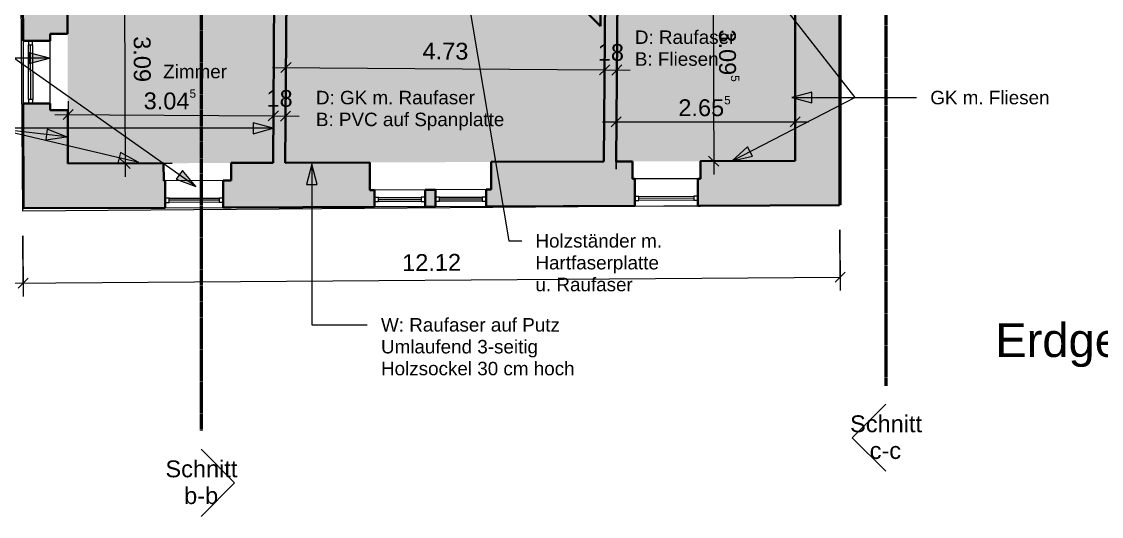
# Model space of a CAD drawing. Header units: millimetres. Extents: x -17984 to 21009, y -19333 to 10906.
# Drawn here: x -8395 to 7627, y -19333 to -11994 of the extents above; entities that cross this region are included whole.
import ezdxf

# ---------------------------------------------------------------- set-up
doc = ezdxf.new("R2010")
doc.units = ezdxf.units.MM
doc.linetypes.add('Achse', pattern=[10, 5, -2.5, 0, -2.5])
for name, color, linetype, lineweight in [('A-ANNO-DIMS', 211, 'Continuous', 9), ('A-ANNO-DIMS-100', 211, 'Continuous', 9), ('A-DETL', 90, 'Continuous', 9), ('A-DETL-GENF', 92, 'Continuous', 9), ('A-FLOR', 192, 'Continuous', 9), ('A-GLAZ', 151, 'Continuous', 9), ('A-MASS', 70, 'Continuous', 9), ('A-WALL', 113, 'Continuous', 9), ('A-WALL-PATT', 111, 'Continuous', 35), ('G-ANNO-SYMB', 111, 'Continuous', 9), ('G-ANNO-TEXT', 231, 'Continuous', 9)]:
    doc.layers.add(name, color=color, linetype=linetype, lineweight=lineweight)
doc.styles.add('Arial', font='arial.ttf', dxfattribs={"height": 500})
doc.styles.add('Arial_1', font='arial.ttf', dxfattribs={"height": 250})
doc.styles.add('Arial_2', font='arial.ttf', dxfattribs={"height": 200})
doc.dimstyles.new('2_5mm_-_Arial', dxfattribs={"dimscale": 304.8, "dimtxt": 255.06485, "dimasz": 0.492126, "dimexe": 0.656168, "dimexo": 0.0625, "dimgap": 0.164042, "dimtad": 1, "dimlfac": 0.001, "dimrnd": 0.005, "dimzin": 0, "dimdsep": 46, "dimtxsty": 'Arial_1', "dimblk1": 'OBLIQUE', "dimblk2": 'OBLIQUE', "dimsah": 1, "dimcen": 0.09, "dimdle": 0.656168, "dimazin": 0, "dimtfac": 1, "dimtdec": 4, "dimtix": 1, "dimtmove": 0, "dimatfit": 3, "dimfxl": 2.296588, "dimfxlon": 1, "dimtvp": 1, "dimtolj": 1, "dimtzin": 0, "dimarcsym": 2})
doc.dimstyles.new('2_5mm_-_Arial_1', dxfattribs={"dimscale": 304.8, "dimtxt": 255.06485, "dimasz": 0.492126, "dimexe": 0.656168, "dimexo": 0.0625, "dimgap": 0.164042, "dimtad": 1, "dimdec": 1, "dimlfac": 0.1, "dimrnd": 0.5, "dimdsep": 46, "dimtxsty": 'Arial_1', "dimblk1": 'OBLIQUE', "dimblk2": 'OBLIQUE', "dimsah": 1, "dimcen": 0.09, "dimdle": 0.656168, "dimazin": 0, "dimtfac": 1, "dimtdec": 4, "dimtix": 1, "dimtmove": 0, "dimatfit": 3, "dimfxl": 2.296588, "dimfxlon": 1, "dimtvp": 1, "dimtolj": 1, "dimtzin": 0, "dimarcsym": 2})

# ---------------------------------------------------------------- blocks, each defined once
blk = doc.blocks.new('Fenster 1-flg - Variabel - Fenster 1-flg - Variabel-524308-Erdgeschoss HG')
at = {"layer": 'A-GLAZ'}
for p, q in [((-405, 250), (-465, 250)), ((-465, 250), (-465, 190)), ((-465, 190), (-405, 190)), ((-405, 190), (-405, 250)), ((-405, 250), (405, 250)), ((-405, 220), (405, 220)), ((405, 190), (-405, 190)), ((465, 250), (405, 250)), ((405, 250), (405, 190)), ((405, 190), (465, 190)), ((465, 190), (465, 250))]:
    blk.add_line(p, q, dxfattribs=at)
blk = doc.blocks.new('Fenster 1-flg - Variabel - Fenster 1-flg - Variabel-526024-Erdgeschoss HG')
at = {"layer": 'A-GLAZ'}
for p, q in [((-370, 120), (-430, 120)), ((-430, 120), (-430, 60)), ((-430, 60), (-370, 60)), ((-370, 60), (-370, 120)), ((-370, 120), (370, 120)), ((-370, 90), (370, 90)), ((370, 60), (-370, 60)), ((430, 120), (370, 120)), ((370, 120), (370, 60)), ((370, 60), (430, 60)), ((430, 60), (430, 120))]:
    blk.add_line(p, q, dxfattribs=at)
blk = doc.blocks.new('Fenster 1-flg - Variabel - Fenster 1-flg - Variabel-526816-Erdgeschoss HG')
at = {"layer": 'A-GLAZ'}
for p, q in [((-315, 45), (-375, 45)), ((-375, 45), (-375, -15)), ((-315, -15), (-315, 45)), ((-315, 45), (315, 45)), ((-315, 15), (315, 15)), ((375, 45), (315, 45)), ((315, 45), (315, -15)), ((375, -15), (375, 45)), ((-375, -15), (-315, -15)), ((315, -15), (-315, -15)), ((315, -15), (375, -15))]:
    blk.add_line(p, q, dxfattribs=at)
blk = doc.blocks.new('Fenster 1-flg - Variabel - Fenster 1-flg - Variabel-526720-Erdgeschoss HG')
at = {"layer": 'A-GLAZ'}
for p, q in [((-407, 120), (-467, 120)), ((-467, 120), (-467, 60)), ((-467, 60), (-407, 60)), ((-407, 60), (-407, 120)), ((-407, 120), (407, 120)), ((-407, 90), (407, 90)), ((407, 60), (-407, 60)), ((467, 120), (407, 120)), ((407, 120), (407, 60)), ((407, 60), (467, 60)), ((467, 60), (467, 120))]:
    blk.add_line(p, q, dxfattribs=at)
blk = doc.blocks.new('Schnitt - Name-2324-Erdgeschoss HG')
at = {"layer": 'G-ANNO-SYMB'}
for p, q in [((-12.7, 0), (-7.72, 4.98)), ((-7.72, 4.98), (-2.75, 0))]:
    blk.add_line(p, q, dxfattribs=at)
blk = doc.blocks.new('DIMBLOCK6-Erdgeschoss HG')
at = {"layer": 'A-ANNO-DIMS-100'}
for p, q in [((-6872, -10805), (-6859, -14297)), ((-7572, -11007), (-6672, -11004)), ((-6872, -11005), (-7572, -11007)), ((-6160, -14094), (-7060, -14098)), ((-6860, -14097), (-6160, -14094))]:
    blk.add_line(p, q, dxfattribs=at)
at = {"layer": 'A-ANNO-DIMS-100', "lineweight": 25}
for p, q in [((-6872, -11005), (-6947, -10930)), ((-6872, -11005), (-6796, -11079)), ((-6860, -14097), (-6935, -14022)), ((-6860, -14097), (-6784, -14172))]:
    blk.add_line(p, q, dxfattribs=at)
at = {"layer": 'A-ANNO-DIMS-100', "color": 0, "insert": (-6481, -12210), "char_height": 250, "width": 814.16, "attachment_point": 1, "rotation": 270.2224, "line_spacing_factor": 0.941778, "style": 'Arial_1'}
blk.add_mtext('3.09', dxfattribs=at)
blk = doc.blocks.new('_Oblique')
at = {"color": 0, "linetype": 'ByBlock', "lineweight": -2}
blk.add_line((-0.5, -0.5), (0.5, 0.5), dxfattribs=at)
blk = doc.blocks.new('DIMBLOCK11-Erdgeschoss HG')
at = {"layer": 'A-ANNO-DIMS-100', "lineweight": 25}
for p, q in [((1862, -10966), (1787, -10892)), ((1862, -10966), (1938, -11041)), ((1874, -14063), (1799, -13989)), ((1874, -14063), (1950, -14138))]:
    blk.add_line(p, q, dxfattribs=at)
at = {"layer": 'A-ANNO-DIMS-100'}
for p, q in [((1862, -10766), (1875, -14263)), ((2562, -10964), (1662, -10967)), ((1862, -10966), (2562, -10964)), ((2574, -14061), (1674, -14064)), ((1874, -14063), (2574, -14061))]:
    blk.add_line(p, q, dxfattribs=at)
at = {"layer": 'A-ANNO-DIMS-100', "color": 0, "insert": (2253, -12109), "char_height": 250, "width": 970.26, "attachment_point": 1, "rotation": 270.2224, "line_spacing_factor": 0.941778, "style": 'Arial_1'}
blk.add_mtext('3.09\\A2\\H0.5x;\\S5^  ;\\H2x;', dxfattribs=at)
blk = doc.blocks.new('DIMBLOCK19-Erdgeschoss HG')
at = {"layer": 'A-ANNO-DIMS-100'}
for p, q in [((-4654, -12693), (-4660, -13593)), ((-4658, -13393), (-4654, -12693)), ((-7707, -14072), (-7701, -13172)), ((-7902, -13371), (-4658, -13393)), ((-7702, -13372), (-7707, -14072))]:
    blk.add_line(p, q, dxfattribs=at)
at = {"layer": 'A-ANNO-DIMS-100', "lineweight": 25}
for p, q in [((-7702, -13372), (-7627, -13298)), ((-7702, -13372), (-7778, -13447)), ((-4658, -13393), (-4734, -13467)), ((-4658, -13393), (-4583, -13318))]:
    blk.add_line(p, q, dxfattribs=at)
at = {"layer": 'A-ANNO-DIMS-100', "color": 0, "insert": (-6582, -12993), "char_height": 250, "width": 970.26, "attachment_point": 1, "rotation": 359.6076, "line_spacing_factor": 0.941778, "style": 'Arial_1'}
blk.add_mtext('3.04\\A2\\H0.5x;\\S5^  ;\\H2x;', dxfattribs=at)
blk = doc.blocks.new('DIMBLOCK20-Erdgeschoss HG')
at = {"layer": 'A-ANNO-DIMS-100'}
for p, q in [((-4654, -12693), (-4660, -13593)), ((-4658, -13393), (-4654, -12693)), ((-4474, -12694), (-4480, -13594)), ((-4478, -13394), (-4474, -12694)), ((-4658, -13393), (-4278, -13396))]:
    blk.add_line(p, q, dxfattribs=at)
at = {"layer": 'A-ANNO-DIMS-100', "lineweight": 25}
for p, q in [((-4658, -13393), (-4734, -13467)), ((-4658, -13393), (-4583, -13318)), ((-4478, -13394), (-4554, -13469)), ((-4478, -13394), (-4403, -13320))]:
    blk.add_line(p, q, dxfattribs=at)
at = {"layer": 'A-ANNO-DIMS-100', "color": 0, "insert": (-4760, -13006), "char_height": 250, "width": 465.23, "attachment_point": 1, "rotation": 359.6076, "line_spacing_factor": 0.941778, "style": 'Arial_1'}
blk.add_mtext('18', dxfattribs=at)
blk = doc.blocks.new('DIMBLOCK21-Erdgeschoss HG')
at = {"layer": 'A-ANNO-DIMS-100'}
for p, q in [((263, -12010), (255, -12910)), ((257, -12710), (263, -12010)), ((-4478, -13373), (-4471, -12473)), ((-4672, -12672), (257, -12710)), ((-4472, -12673), (-4478, -13373))]:
    blk.add_line(p, q, dxfattribs=at)
at = {"layer": 'A-ANNO-DIMS-100', "lineweight": 25}
for p, q in [((-4472, -12673), (-4397, -12599)), ((257, -12710), (333, -12636)), ((-4472, -12673), (-4548, -12748)), ((257, -12710), (181, -12785))]:
    blk.add_line(p, q, dxfattribs=at)
at = {"layer": 'A-ANNO-DIMS-100', "color": 0, "insert": (-2444, -12303), "char_height": 250, "width": 814.16, "attachment_point": 1, "rotation": 359.5496, "line_spacing_factor": 0.941778, "style": 'Arial_1'}
blk.add_mtext('4.73', dxfattribs=at)
blk = doc.blocks.new('DIMBLOCK22-Erdgeschoss HG')
at = {"layer": 'A-ANNO-DIMS-100'}
for p, q in [((263, -12010), (255, -12910)), ((257, -12710), (263, -12010)), ((443, -12012), (435, -12912)), ((437, -12712), (443, -12012)), ((257, -12710), (637, -12713))]:
    blk.add_line(p, q, dxfattribs=at)
at = {"layer": 'A-ANNO-DIMS-100', "lineweight": 25}
for p, q in [((257, -12710), (333, -12636)), ((437, -12712), (513, -12637)), ((257, -12710), (181, -12785)), ((437, -12712), (361, -12786))]:
    blk.add_line(p, q, dxfattribs=at)
at = {"layer": 'A-ANNO-DIMS-100', "color": 0, "insert": (156, -12323), "char_height": 250, "width": 465.23, "attachment_point": 1, "rotation": 359.5496, "line_spacing_factor": 0.941778, "style": 'Arial_1'}
blk.add_mtext('18', dxfattribs=at)
blk = doc.blocks.new('DIMBLOCK23-Erdgeschoss HG')
at = {"layer": 'A-ANNO-DIMS-100'}
for p, q in [((3083, -12782), (3083, -13682)), ((3083, -13482), (3083, -12782)), ((426, -14182), (426, -13282)), ((226, -13482), (3283, -13482)), ((426, -13482), (426, -14182))]:
    blk.add_line(p, q, dxfattribs=at)
at = {"layer": 'A-ANNO-DIMS-100', "lineweight": 25}
for p, q in [((426, -13482), (501, -13407)), ((3083, -13482), (3158, -13407)), ((426, -13482), (351, -13557)), ((3083, -13482), (3008, -13557))]:
    blk.add_line(p, q, dxfattribs=at)
at = {"layer": 'A-ANNO-DIMS-100', "color": 0, "insert": (1350, -13096), "char_height": 250, "width": 970.26, "attachment_point": 1, "line_spacing_factor": 0.941778, "style": 'Arial_1'}
blk.add_mtext('2.65\\A2\\H0.5x;\\S5^  ;\\H2x;', dxfattribs=at)
blk = doc.blocks.new('DIMBLOCK24-Erdgeschoss HG')
at = {"layer": 'A-ANNO-DIMS-100'}
for p, q in [((-8376, -15173), (-8369, -16073)), ((-8370, -15873), (-8376, -15173)), ((3746, -15083), (3752, -15983)), ((3751, -15783), (3746, -15083)), ((-8570, -15875), (3751, -15783))]:
    blk.add_line(p, q, dxfattribs=at)
at = {"layer": 'A-ANNO-DIMS-100', "lineweight": 25}
for p, q in [((-8370, -15873), (-8296, -15798)), ((3751, -15783), (3676, -15859)), ((3751, -15783), (3825, -15708)), ((-8370, -15873), (-8445, -15949))]:
    blk.add_line(p, q, dxfattribs=at)
at = {"layer": 'A-ANNO-DIMS-100', "color": 0, "insert": (-2749, -15445), "char_height": 250, "width": 1046.78, "attachment_point": 1, "rotation": 0.4256, "line_spacing_factor": 0.941778, "style": 'Arial_1'}
blk.add_mtext('12.12', dxfattribs=at)

msp = doc.modelspace()

# ---------------------------------------------------------------- hatches: boundary and pattern name
at = {"layer": 'A-DETL-GENF', "transparency": 33554534}
h = msp.add_hatch(color=73, dxfattribs=at)
h.paths.add_polyline_path([(-7707.037, -14100.448), (-4663.248, -14088.633), (-4639.662, -10983.974), (-4699.662, -10983.974), (-4699.662, -10783.974), (-4382.339, -10783.974), (-4382.339, -10804.2), (-3500.815, -10804.202), (-1653.551, -10808.056), (-1699.017, -6426.842), (-4317.091, -6473.378), (-4317.091, -6454.875), (-7730.274, -6491.448), (-7716.634, -10957.966), (-5711.558, -10930.437), (-5711.558, -10785.82), (-5579.671, -10785.82), (-5580.221, -10980.819), (-7716.481, -11007.969), (-7716.269, -11077.595)], flags=0)
h.paths.add_polyline_path([(392.26, -10776.7), (272.26, -10776.7), (272.26, -10685.686), (392.26, -10685.686), (392.26, -10769.571)], flags=0)
h.paths.add_polyline_path([(-4483.239, -14087.934), (246.381, -14069.575), (270.058, -11057.383), (194.108, -11057.805), (192.553, -10777.809), (450.701, -10776.376), (450.701, -10769.571), (1675.903, -10769.571), (3082.983, -10761.756), (3082.983, -9700.686), (392.26, -9700.686), (392.26, -9800.686), (272.26, -9800.686), (272.26, -9575.686), (3082.983, -9575.686), (3082.983, -7160.007), (-1101.282, -7160.297), (-1131.105, -10785.161), (-509.36, -10681.709), (-508.379, -10778.705), (161.394, -10778.705), (161.394, -10988.659), (-839.738, -10988.659), (-839.738, -10985.066), (-3477.954, -11011.751), (-3480.714, -10988.053), (-3502.125, -10988.053), (-3502.125, -10984.2), (-4461.984, -10984.2), (-4462.624, -11077.595)], flags=0)
h.paths.add_polyline_path([(426.392, -14068.877), (3082.983, -14058.564), (3082.983, -10989.632), (450.701, -10989.632), (449.905, -11077.595)], flags=0)
h.paths.add_polyline_path([(-3500.815, -10804.202), (-3500.813, -10804.199), (-2862.899, -10804.199)], flags=0)
h.paths.add_polyline_path([(3082.983, -6980.007), (3082.983, -4868.632), (-7730.834, -4984.487), (-7730.798, -6307.99), (-5197.198, -6267.301), (-5197.046, -6282.3), (-1519.017, -6245.007), (-1519.017, -6980.007), (2177.445, -6980.007)], flags=0)
at = {"layer": 'A-WALL-PATT', "lineweight": 9, "transparency": 33554585}
h = msp.add_hatch(color=256, dxfattribs=at)
h.paths.add_polyline_path([(-8365.017, -14763.007), (-7705.022, -14760.446), (-7709.464, -13305.824), (-8369.461, -13307.84)], flags=0)
h.paths.add_polyline_path([(-8372.912, -12177.845), (-7712.915, -12175.829), (-7717.051, -10821.446), (-8377.048, -10823.462), (-8376.272, -11077.595)], flags=0)
h.paths.add_polyline_path([(-8380.087, -9828.231), (-7720.09, -9826.216), (-7724.488, -8385.965), (-8384.485, -8387.981), (-8381.955, -9216.498)], flags=0)
h.paths.add_polyline_path([(-8388.089, -7207.986), (-7728.092, -7205.971), (-7731.084, -6225.976), (-8391.081, -6227.991)], flags=0)
h.paths.add_polyline_path([(-8394.685, -5047.997), (-7734.688, -5045.981), (-7736.758, -4368), (-8396.755, -4370.015), (-8394.87, -4987.367)], flags=0)
h = msp.add_hatch(color=256, dxfattribs=at)
h.paths.add_polyline_path([(3082.983, -14058.564), (3742.983, -14056.002), (3742.983, -10123.204), (3082.983, -10123.204), (3082.983, -11077.595)], flags=0)
h.paths.add_polyline_path([(3082.983, -8487.983), (3742.983, -8487.983), (3742.983, -6942.983), (3082.983, -6942.983), (3082.983, -7355.401)], flags=0)
for points in [[(-4663.248, -14088.633), (-4483.239, -14087.934), (-4461.983, -10983.974), (-4639.662, -10983.974), (-4663.242, -14087.934)], [(-4663.242, -14087.934), (-4639.662, -10983.974), (-4641.987, -10983.974), (-4642.628, -11077.595)], [(246.381, -14069.575), (426.392, -14068.877), (450.701, -10976.379), (270.687, -10977.379), (269.9, -11077.595)]]:
    msp.add_hatch(color=256, dxfattribs=at).paths.add_polyline_path(points, flags=0)
h = msp.add_hatch(color=256, dxfattribs=at)
h.paths.add_polyline_path([(-8369.461, -13307.84), (-7969.463, -13306.618), (-7969.764, -13207.857), (-8369.763, -13209.078)], flags=0)
h.paths.add_polyline_path([(-8372.603, -12279.082), (-7972.604, -12277.861), (-7972.914, -12176.623), (-8372.912, -12177.845)], flags=0)
h = msp.add_hatch(color=256, dxfattribs=at)
h.paths.add_polyline_path([(-7705.022, -14760.446), (-6284.701, -14754.932), (-6287.263, -14094.937), (-7707.037, -14100.448)], flags=0)
h.paths.add_polyline_path([(-5284.709, -14751.051), (-3224.724, -14743.054), (-3227.286, -14083.059), (-5287.271, -14091.055), (-5286.262, -14351.054)], flags=0)
h.paths.add_polyline_path([(-1424.738, -14736.067), (670.246, -14727.935), (667.684, -14067.94), (-1427.3, -14076.072), (-1425.708, -14486.069)], flags=0)
h.paths.add_polyline_path([(1680.239, -14724.014), (3742.983, -14716.007), (3742.983, -14056.002), (1677.677, -14064.019), (1678.686, -14324.017)], flags=0)
h = msp.add_hatch(color=256, dxfattribs=at)
h.paths.add_polyline_path([(-6284.701, -14754.932), (-6264.702, -14754.855), (-6266.254, -14354.858), (-6286.254, -14354.935)], flags=0)
h.paths.add_polyline_path([(-5404.708, -14751.516), (-5284.709, -14751.051), (-5286.262, -14351.054), (-5406.261, -14351.519)], flags=0)
h = msp.add_hatch(color=256, dxfattribs=at)
h.paths.add_polyline_path([(670.246, -14727.935), (705.246, -14727.799), (703.693, -14327.802), (668.693, -14327.938)], flags=0)
h.paths.add_polyline_path([(1640.239, -14724.17), (1680.239, -14724.014), (1678.686, -14324.017), (1638.686, -14324.173)], flags=0)
h = msp.add_hatch(color=256, dxfattribs=at)
h.paths.add_polyline_path([(-3224.724, -14743.054), (-3157.225, -14742.792), (-3158.195, -14492.794), (-3225.695, -14493.056)], flags=0)
h.paths.add_polyline_path([(-2407.231, -14739.881), (-2252.232, -14739.279), (-2253.202, -14489.281), (-2408.201, -14489.883)], flags=0)
h.paths.add_polyline_path([(-1502.237, -14736.368), (-1424.738, -14736.067), (-1425.708, -14486.069), (-1503.208, -14486.37)], flags=0)
at = {"layer": 'G-ANNO-TEXT'}
for points in [[(-7981.455, -12535.32), (-8281.455, -12454.935), (-8281.455, -12615.705)], [(3031.739, -13120.336), (3331.739, -13200.721), (3331.739, -13039.951)], [(-7728.383, -13701.795), (-8017.088, -13587.293), (-8035.66, -13746.986)], [(-4660.199, -13576.53), (-4960.199, -13496.146), (-4960.199, -13656.915)], [(-6655.591, -14084.53), (-6929.066, -13937.312), (-6966.037, -14093.773)], [(2148.483, -14057.697), (2452.024, -13991.936), (2378.477, -13848.976)], [(-5808.891, -14439.904), (-6007.781, -14201.358), (-6100.408, -14332.762)], [(-4088.638, -14110.041), (-4169.022, -14410.041), (-4008.253, -14410.041)]]:
    msp.add_hatch(color=1, dxfattribs=at).paths.add_polyline_path(points, flags=0)

# ---------------------------------------------------------------- linework, layer by layer
at = {"layer": 'A-DETL', "lineweight": 35}
for p, q in [((194.108, -12058.937), (-807.024, -11057.805)), ((194.108, -11057.805), (194.108, -12058.937))]:
    msp.add_line(p, q, dxfattribs=at)
at = {"layer": 'A-FLOR'}
for p, q in [((1680.239, -14724.014), (1680.239, -14724.014)), ((-5284.709, -14751.051), (-5284.709, -14751.051))]:
    msp.add_line(p, q, dxfattribs=at)
at = {"layer": 'A-MASS'}
for p, q in [((-8378.348, -14804.443), (-8441.07, -6360.007)), ((3759.269, -10278.995), (3759.269, -14713.31)), ((3033, -14718.763), (-8378.348, -14804.443)), ((3759.269, -14713.31), (3742.983, -14713.433))]:
    msp.add_line(p, q, dxfattribs=at)
at = {"layer": 'A-WALL', "color": 7, "lineweight": 35}
for p, q in [((3742.983, -14716.007), (3742.983, -10123.204)), ((-8377.247, -10758.227), (-8372.603, -12279.082)), ((-7972.914, -12176.623), (-7712.915, -12175.829)), ((-8372.603, -12279.082), (-7972.604, -12277.861)), ((-7972.604, -12277.861), (-7972.914, -12176.623)), ((-7969.764, -13207.857), (-8369.763, -13209.078)), ((-8369.763, -13209.078), (-8365.017, -14763.007)), ((-7969.463, -13306.618), (-7969.764, -13207.857)), ((-7709.464, -13305.824), (-7969.463, -13306.618)), ((-6286.254, -14354.935), (-6287.263, -14094.937)), ((-5287.271, -14091.055), (-5286.262, -14351.054)), ((-3225.695, -14493.056), (-3227.286, -14083.059)), ((-1427.3, -14076.072), (-1425.708, -14486.069)), ((668.693, -14327.938), (667.684, -14067.94)), ((1677.677, -14064.019), (1678.686, -14324.017)), ((-6266.254, -14354.858), (-6286.254, -14354.935)), ((-6264.702, -14754.855), (-6266.254, -14354.858)), ((-5286.262, -14351.054), (-5406.261, -14351.519)), ((-5406.261, -14351.519), (-5404.708, -14751.516)), ((703.693, -14327.802), (668.693, -14327.938)), ((705.246, -14727.799), (703.693, -14327.802)), ((1678.686, -14324.017), (1638.686, -14324.173)), ((1638.686, -14324.173), (1640.239, -14724.17)), ((-3158.195, -14492.794), (-3225.695, -14493.056)), ((-3157.225, -14742.792), (-3158.195, -14492.794)), ((-2253.202, -14489.281), (-2408.201, -14489.883)), ((-2408.201, -14489.883), (-2407.231, -14739.881)), ((-2252.232, -14739.279), (-2253.202, -14489.281)), ((-1425.708, -14486.069), (-1503.208, -14486.37)), ((-1503.208, -14486.37), (-1502.237, -14736.368)), ((-2407.231, -14739.881), (-2252.232, -14739.279)), ((-1502.237, -14736.368), (-1424.738, -14736.067)), ((-1424.738, -14736.067), (705.246, -14727.799)), ((1640.239, -14724.17), (1680.239, -14724.014)), ((1680.239, -14724.014), (3742.983, -14716.007)), ((-8365.017, -14763.007), (-6264.702, -14754.855)), ((-5404.708, -14751.516), (-5284.709, -14751.051)), ((-5284.709, -14751.051), (-3157.225, -14742.792))]:
    msp.add_line(p, q, dxfattribs=at)
at = {"layer": 'A-WALL', "color": 87, "lineweight": 35}
for p, q in [((-7712.915, -12175.829), (-7716.481, -11007.969)), ((-4641.987, -10983.974), (-4663.248, -14088.633)), ((-4483.239, -14087.934), (-4461.983, -10983.974)), ((426.392, -14068.877), (450.701, -10976.379)), ((3082.983, -10961.759), (3082.983, -14058.564)), ((270.058, -11057.383), (246.381, -14069.575)), ((-7707.037, -14100.448), (-7709.464, -13305.824)), ((-6287.263, -14094.937), (-7707.037, -14100.448)), ((-4663.248, -14088.633), (-5287.271, -14091.055)), ((-3227.286, -14083.059), (-4483.239, -14087.934)), ((246.381, -14069.575), (-1427.3, -14076.072)), ((667.684, -14067.94), (426.392, -14068.877)), ((3082.983, -14058.564), (1677.677, -14064.019))]:
    msp.add_line(p, q, dxfattribs=at)
at = {"layer": 'A-WALL'}
for p, q in [((-8372.603, -12279.082), (-8369.763, -13209.078)), ((-7969.764, -13207.857), (-7972.604, -12277.861)), ((-6287.263, -14094.937), (-6286.254, -14354.935)), ((-5287.271, -14091.055), (-5287.271, -14091.055)), ((-5286.262, -14351.054), (-5287.271, -14091.055)), ((-3227.286, -14083.059), (-3225.695, -14493.056)), ((-1427.3, -14076.072), (-1427.3, -14076.072)), ((-1425.708, -14486.069), (-1427.3, -14076.072)), ((667.684, -14067.94), (668.693, -14327.938)), ((-5406.261, -14351.519), (-6266.254, -14354.858)), ((-6264.702, -14754.855), (-6266.254, -14354.858)), ((-5406.261, -14351.519), (-5404.708, -14751.516)), ((1638.686, -14324.173), (703.693, -14327.802)), ((705.246, -14727.799), (703.693, -14327.802)), ((-2408.201, -14489.883), (-3158.195, -14492.794)), ((-3158.195, -14492.794), (-3157.225, -14742.792)), ((-2408.201, -14489.883), (-2407.231, -14739.881)), ((-1503.208, -14486.37), (-2253.202, -14489.281)), ((-2252.232, -14739.279), (-2253.202, -14489.281)), ((-1503.208, -14486.37), (-1502.237, -14736.368)), ((-2407.231, -14739.881), (-3157.225, -14742.792)), ((-1502.237, -14736.368), (-2252.232, -14739.279)), ((-1424.738, -14736.067), (1640.239, -14724.17)), ((-6264.702, -14754.855), (-5404.708, -14751.516))]:
    msp.add_line(p, q, dxfattribs=at)
at = {"layer": 'G-ANNO-SYMB', "linetype": 'Achse', "lineweight": 50}
for p, q in [((4426.515, 9635.869), (4426.515, -17394.443)), ((-5732.142, 3642.917), (-5732.142, -18063.258))]:
    msp.add_line(p, q, dxfattribs=at)
at = {"layer": 'G-ANNO-TEXT', "color": 1}
for p, q in [((-1891.228, -10928.27), (-1164.368, -15245.183)), ((2344.762, -11031.255), (3970.518, -13120.336)), ((-7981.455, -12535.32), (-8281.455, -12454.935)), ((-8281.455, -12454.935), (-8281.455, -12615.705)), ((-7981.455, -12535.32), (-9096.591, -12535.32)), ((-5808.891, -14439.904), (-8510.808, -12535.32)), ((-8281.455, -12615.705), (-7981.455, -12535.32)), ((2148.483, -14057.697), (3970.518, -13120.336)), ((3331.739, -13039.951), (3031.739, -13120.336)), ((3031.739, -13120.336), (3331.739, -13200.721)), ((3031.739, -13120.336), (4884.762, -13120.336)), ((3331.739, -13200.721), (3331.739, -13039.951)), ((3970.518, -13120.336), (4884.762, -13120.336)), ((3970.518, -13120.336), (4884.762, -13120.336)), ((-4660.199, -13576.53), (-9195.591, -13576.53)), ((-6655.591, -14084.53), (-8805.475, -13576.53)), ((-7728.383, -13701.795), (-8805.475, -13576.53)), ((-8017.088, -13587.293), (-8035.66, -13746.986)), ((-7728.383, -13701.795), (-8017.088, -13587.293)), ((-4660.199, -13576.53), (-4960.199, -13496.146)), ((-4960.199, -13496.146), (-4960.199, -13656.915)), ((-4960.199, -13656.915), (-4660.199, -13576.53)), ((-8035.66, -13746.986), (-7728.383, -13701.795)), ((-6929.066, -13937.312), (-6966.037, -14093.773)), ((-6655.591, -14084.53), (-6929.066, -13937.312)), ((2378.477, -13848.976), (2148.483, -14057.697)), ((2452.024, -13991.936), (2378.477, -13848.976)), ((-6966.037, -14093.773), (-6655.591, -14084.53)), ((2148.483, -14057.697), (2452.024, -13991.936)), ((-6007.781, -14201.358), (-6100.408, -14332.762)), ((-5808.891, -14439.904), (-6007.781, -14201.358)), ((-4088.638, -14110.041), (-4169.022, -14410.041)), ((-4008.253, -14410.041), (-4088.638, -14110.041)), ((-4088.638, -14110.041), (-4088.638, -16491.638)), ((-6100.408, -14332.762), (-5808.891, -14439.904)), ((-4169.022, -14410.041), (-4008.253, -14410.041)), ((-1164.368, -15245.183), (-973.597, -15245.183)), ((-4088.638, -16491.638), (-3265.104, -16491.638))]:
    msp.add_line(p, q, dxfattribs=at)

# ---------------------------------------------------------------- block references
at = {"layer": 'A-GLAZ'}
for name, p, rotation in [('Fenster 1-flg - Variabel - Fenster 1-flg - Variabel-524308-Erdgeschoss HG', (-8041.184, -12743.072), 90.1749689495638), ('Fenster 1-flg - Variabel - Fenster 1-flg - Variabel-526024-Erdgeschoss HG', (-5835.481, -14553.187), 180.2224056914295), ('Fenster 1-flg - Variabel - Fenster 1-flg - Variabel-526816-Erdgeschoss HG', (-2782.713, -14616.337), 180.2224056914295), ('Fenster 1-flg - Variabel - Fenster 1-flg - Variabel-526816-Erdgeschoss HG', (-1877.72, -14612.825), 180.2224056914295), ('Fenster 1-flg - Variabel - Fenster 1-flg - Variabel-526720-Erdgeschoss HG', (1171.966, -14525.986), 180.2224056914295)]:
    msp.add_blockref(name, p, dxfattribs=dict(at, rotation=rotation))
at = {"layer": 'G-ANNO-SYMB', "xscale": 99.99999999999993, "yscale": 99.99999999999993, "zscale": 99.99999999999993, "rotation": 89.99999999999947}
msp.add_blockref('Schnitt - Name-2324-Erdgeschoss HG', (4426.515, -17394.443), dxfattribs=at)
at = {"layer": 'G-ANNO-SYMB', "extrusion": (0, 0, -1), "xscale": 99.99999999999993, "yscale": 99.99999999999993, "zscale": 99.99999999999993, "rotation": 90.00000000000053}
msp.add_blockref('Schnitt - Name-2324-Erdgeschoss HG', (5732.142, -18063.258), dxfattribs=at)

# ---------------------------------------------------------------- texts
at = {"layer": 'G-ANNO-SYMB', "char_height": 250, "attachment_point": 1, "style": 'Arial_1'}
for s, insert, width in [('Schnitt', (3898.227, -17834.423), 1274.68312), ('c-c', (4189.269, -18231.298), 577.215), ('Schnitt', (-6260.429, -18503.237), 1274.68312), ('b-b', (-5982.617, -18900.112), 609.2825)]:
    msp.add_mtext(s, dxfattribs=dict(at, insert=insert, width=width))
at = {"layer": 'G-ANNO-TEXT', "color": 1, "char_height": 200, "attachment_point": 1, "style": 'Arial_2'}
for s, insert, width in [('D: Raufaser', (704.909, -12124.813), 1851.89812), ('B: Fliesen', (704.909, -12448.927), 1547.25688), ('Zimmer', (-6293.509, -12634.597), 1170.46375), ('D: GK m. Raufaser', (-4027.416, -13020.336), 2926.15938), ('GK m. Fliesen', (5087.962, -13020.336), 2196.62375), ('B: PVC auf Spanplatte', (-4027.416, -13344.451), 3479.32375), ('Holzständer m.', (-770.397, -15145.183), 2324.89375), ('Hartfaserplatte', (-770.397, -15469.297), 2276.7925), ('u. Raufaser', (-770.397, -15793.412), 1795.78), ('W: Raufaser auf Putz', (-3061.904, -16391.638), 3310.96938), ('Umlaufend 3-seitig', (-3061.904, -16715.753), 2902.10875), ('Holzsockel 30 cm hoch', (-3061.904, -17039.868), 3575.52625)]:
    msp.add_mtext(s, dxfattribs=dict(at, insert=insert, width=width))
at = {"layer": 'G-ANNO-TEXT', "color": 7, "insert": (6052.52, -16468.67), "char_height": 500, "width": 6517.71937, "attachment_point": 1, "style": 'Arial'}
msp.add_mtext('Erdgeschoss HG', dxfattribs=at)

# ---------------------------------------------------------------- dimensions: what is measured, and where the dimension line sits
at = {"layer": 'A-ANNO-DIMS'}
for base, p1, p2, angle, dimstyle, override, picture, middle in [((-6859.676, -14097.159), (-7571.675, -11007.407), (-6159.681, -14094.442), 270.2224057, '2_5mm_-_Arial', {"dimpost": '<>', "dimfxl": 3394.630013}, 'DIMBLOCK6-Erdgeschoss HG', (-6687.951, -12550.234)), ((257.065, -12710.329), (-4477.62, -13373.133), (262.567, -12010.351), 359.5496241, '2_5mm_-_Arial', {"dimpost": '<>', "dimfxl": 4932.195235}, 'DIMBLOCK21-Erdgeschoss HG', (-2106.129, -12514.019)), ((437.06, -12711.744), (262.567, -12010.351), (442.562, -12011.766), 359.5496241, '2_5mm_-_Arial_1', {"dimpost": '<>', "dimfxl": 180}, 'DIMBLOCK22-Erdgeschoss HG', (348.459, -12533.399)), ((-4478.488, -13394.173), (-4653.69, -12692.957), (-4473.694, -12694.189), 359.6076453, '2_5mm_-_Arial_1', {"dimpost": '<>', "dimfxl": 180}, 'DIMBLOCK20-Erdgeschoss HG', (-4567.269, -13215.917)), ((3750.91, -15783.284), (-8375.608, -15173.336), (3745.711, -15083.303), 0.4255643, '2_5mm_-_Arial', {"dimpost": '<>', "dimfxl": 12121.653416}, 'DIMBLOCK24-Erdgeschoss HG', (-2311.053, -15652.793))]:
    dim = msp.add_linear_dim(base=base, p1=p1, p2=p2, angle=angle, dimstyle=dimstyle, override=override, dxfattribs=at)
    dim.commit()
    dim.dimension.update_dxf_attribs({"geometry": picture, "text_midpoint": middle})
for base, p1, p2, angle, text, override, picture, middle in [((1874.399, -14063.256), (2562.373, -10963.78), (2574.394, -14060.539), 270.2224057, '\\A1;3.09\\Q;{\\A1;{\\H0.5x;\\S5^ ;}}', {"dimpost": '<>', "dimfxl": 3096.782336}, 'DIMBLOCK11-Erdgeschoss HG', (2046.116, -12514.186)), ((-4658.483, -13392.94), (-7706.843, -14072.081), (-4653.69, -12692.957), 359.6076453, '\\A1;3.04\\Q;{\\A1;{\\H0.5x;\\S5^ ;}}', {"dimpost": '<>', "dimfxl": 3350.183505}, 'DIMBLOCK19-Erdgeschoss HG', (-6179.05, -13204.795))]:
    dim = msp.add_linear_dim(base=base, p1=p1, p2=p2, angle=angle, text=text, dimstyle='2_5mm_-_Arial', override=override, dxfattribs=at)
    dim.commit()
    dim.dimension.update_dxf_attribs({"geometry": picture, "text_midpoint": middle})
dim = msp.add_linear_dim(base=(3082.983, -13482.066), p1=(426.392, -14182.066), p2=(3082.983, -12782.066), text='\\A1;2.65\\Q;{\\A1;{\\H0.5x;\\S5^ ;}}', dimstyle='2_5mm_-_Arial', override={"dimpost": '<>', "dimfxl": 3002.911428}, dxfattribs=at)
dim.commit()
dim.dimension.update_dxf_attribs({"geometry": 'DIMBLOCK23-Erdgeschoss HG', "text_midpoint": (1754.687, -13304.422)})

doc.saveas('drawing.dxf')
